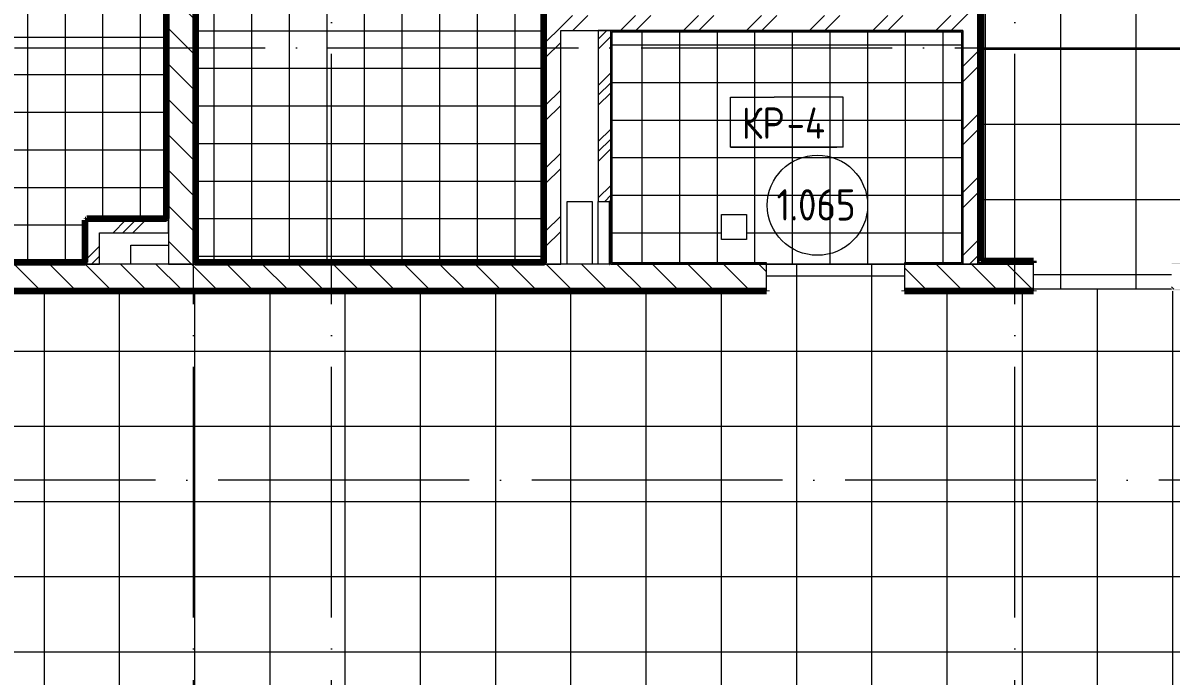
# Model space of a CAD drawing. Header units: millimetres. Extents: x -4370 to 196781, y -4577 to 61202.
# Drawn here: x 122789 to 131946, y 45961 to 51175 of the extents above; entities that cross this region are included whole.
import ezdxf

# ---------------------------------------------------------------- set-up
doc = ezdxf.new("R2010")
doc.units = ezdxf.units.MM
doc.linetypes.add('ADSK_Линия сетки', pattern=[2500, 2000, -250, 0, -250])
for name, color, linetype, lineweight in [('A-AREA-____-IDEN', 2, 'Continuous', 20), ('A-FLOR-____-IDEN', 11, 'Continuous', 20), ('A-FLOR-____-OTLN', 192, 'Continuous', 9), ('A-FLOR-____-PATT', 8, 'Continuous', 9), ('A-GENM-____-MCUT', 13, 'Continuous', 9), ('A-GENM-____-OTLN', 13, 'Continuous', 9), ('A-WALL-____-MCUT', 113, 'Continuous', 9), ('A-WALL-____-PATT', 111, 'Continuous', 9), ('I-WALL-____-OTLN', 2, 'Continuous', 9), ('S-GRID-____-OTLN', 1, 'Continuous', 9)]:
    doc.layers.add(name, color=color, linetype=linetype, lineweight=lineweight)
doc.styles.add('GOST Common_1', font='GOST_Common.ttf', dxfattribs={"width": 0.9, "height": 250})
pattern_1 = [(45, (0, 0), (-251.4472, 251.4472), []), (45, (0, 381), (-251.4472, 251.4472), [])]
pattern_2 = [(135, (0, 0), (-141.42136, -141.42136), [])]
pattern_3 = [(45, (0, 0), (-224.5064, 224.5064), []), (45, (79.38, 0), (0, 449.0128), []), (45, (-79.38, 0), (0, 449.0128), [])]

# ---------------------------------------------------------------- blocks, each defined once
blk = doc.blocks.new('ASML_АР_Отделка Люка - ВО Отделка люков_Грунтовка 0_Шпатлевка 0_Окраска 0_0-42722003-О_АИ_ПП_0_000_Целиком')
at = {"layer": 'A-GENM-____-MCUT', "color": 130, "lineweight": 25}
for p, q in [((250, 3), (-250, 3)), ((-250, 3), (-250, 0)), ((250, 0), (250, 3)), ((-250, 0), (250, 0))]:
    blk.add_line(p, q, dxfattribs=at)
blk = doc.blocks.new('0083_СОШ675_АР_R22_rvt-1-О_АИ_ПП_0_000_Целиком')
at = {"layer": 'A-WALL-____-PATT', "lineweight": 5}
h = blk.add_hatch(dxfattribs=at)
h.set_pattern_fill('FP_7', color=10, style=0, pattern_type=2)
h.set_pattern_definition(pattern_1)
h.paths.add_polyline_path([(127078.4, 49250), (127078.4, 58375), (126958.4, 58375), (126958.4, 49250)])
h = blk.add_hatch(dxfattribs=at)
h.set_pattern_fill('FP_7', color=10, style=0, pattern_type=2)
h.set_pattern_definition(pattern_1)
h.paths.add_polyline_path([(130285, 49250), (130405, 49250), (130405, 52200), (130285, 52200), (130285, 50179.7)])
h.paths.add_polyline_path([(130405, 53300), (130405, 55430), (130285, 55430), (130285, 53300)])
h = blk.add_hatch(dxfattribs=at)
h.set_pattern_fill('FP_4', color=10, style=0, pattern_type=2)
h.set_pattern_definition(pattern_2)
h.paths.add_polyline_path([(124150, 49250), (124150, 51475), (123950, 51475), (123950, 49250)])
h = blk.add_hatch(dxfattribs=at)
h.set_pattern_fill('FP_7', color=10, style=0, pattern_type=2)
h.set_pattern_definition(pattern_1)
h.paths.add_polyline_path([(129911, 51115), (130285, 51115), (130285, 51235), (127078.4, 51235), (127078.4, 51115), (128669.1, 51115)])
h = blk.add_hatch(dxfattribs=at)
h.set_pattern_fill('FP_8', color=10, style=0, pattern_type=2)
h.set_pattern_definition(pattern_3)
h.paths.add_polyline_path([(127471.4, 49750), (127478.4, 49750), (127478.4, 51115), (127378.4, 51115), (127378.4, 49750), (127468.4, 49750)])
h = blk.add_hatch(dxfattribs=at)
h.set_pattern_fill('FP_8', color=10, style=0, pattern_type=2)
h.set_pattern_definition(pattern_3)
h.paths.add_polyline_path([(123400, 49250), (123400, 49600), (123300, 49600), (123300, 49250)])
h = blk.add_hatch(dxfattribs=at)
h.set_pattern_fill('FP_8', color=10, style=0, pattern_type=2)
h.set_pattern_definition(pattern_3)
h.paths.add_polyline_path([(123400, 49500), (123950, 49500), (123950, 49600), (123400, 49600)])
h = blk.add_hatch(dxfattribs=at)
h.set_pattern_fill('FP_4', color=10, style=0, pattern_type=2)
h.set_pattern_definition(pattern_2)
h.paths.add_polyline_path([(136120.5, 49050), (136500, 49050), (136500, 49250), (134325, 49250), (134325, 49050)])
h.paths.add_polyline_path([(133225, 49050), (133225, 49250), (131950, 49250), (131950, 49050)])
h.paths.add_polyline_path([(129911, 49050), (130850, 49050), (130850, 49250), (129820, 49250), (129820, 49050)])
h.paths.add_polyline_path([(128669.1, 49050), (128720, 49050), (128720, 49250), (115125, 49250), (115125, 49050), (127427.2, 49050)])
at = {"layer": 'A-FLOR-____-OTLN', "color": 90}
for p, q in [((127129.9, 49250), (127129.9, 49750)), ((127129.9, 49750), (127329.9, 49750)), ((127329.9, 49750), (127329.9, 49250)), ((123650, 49250), (123650, 49400)), ((123650, 49400), (123950, 49400))]:
    blk.add_line(p, q, dxfattribs=at)
at = {"layer": 'A-WALL-____-MCUT', "color": 50, "lineweight": 13}
for p, q in [((126958.4, 58375), (126958.4, 49250)), ((130405, 49250), (130405, 52200)), ((123950, 51475), (123950, 49250)), ((124150, 49250), (124150, 51475)), ((127078.4, 51115), (130285, 51115)), ((127078.4, 49250), (127078.4, 51115)), ((127478.4, 51115), (127378.4, 51115)), ((127378.4, 51115), (127378.4, 49750)), ((127478.4, 49750), (127478.4, 51115)), ((130285, 51115), (130285, 49250)), ((127378.4, 49750), (127468.4, 49750)), ((127471.4, 49750), (127478.4, 49750)), ((123400, 49600), (123300, 49600)), ((123300, 49600), (123300, 49250)), ((123950, 49600), (123400, 49600)), ((123950, 49500), (123950, 49600)), ((123400, 49500), (123950, 49500)), ((123400, 49250), (123400, 49500)), ((127468.4, 49250), (118600, 49250)), ((123300, 49250), (123400, 49250)), ((123950, 49250), (124150, 49250)), ((126958.4, 49250), (127078.4, 49250)), ((128720, 49250), (127471.4, 49250)), ((128720, 49050), (128720, 49250)), ((130850, 49250), (129820, 49250)), ((129820, 49250), (129820, 49050)), ((130285, 49250), (130405, 49250)), ((130850, 49050), (130850, 49250)), ((115325, 49050), (128720, 49050)), ((129820, 49050), (130850, 49050))]:
    blk.add_line(p, q, dxfattribs=at)
at = {"layer": 'I-WALL-____-OTLN', "color": 90}
blk.add_line((127378.4, 49250), (127378.4, 49750), dxfattribs=at)
at = {"layer": 'A-GENM-____-OTLN', "color": 90, "lineweight": 9, "rotation": 270}
blk.add_blockref('ASML_АР_Отделка Люка - ВО Отделка люков_Грунтовка 0_Шпатлевка 0_Окраска 0_0-42722003-О_АИ_ПП_0_000_Целиком', (127468.4, 49500), dxfattribs=at)
blk = doc.blocks.new('ADSK_Марка_Перекрытие - Типоразмер_ADSK_Марка-158127-О_АИ_ПП_0_000_Целиком')
at = {"layer": 'A-FLOR-____-IDEN'}
for p, q in [((-4.5, 4), (-1, 4)), ((-4.5, 0), (-4.5, 4)), ((4.5, 4), (-1, 4)), ((4.5, 0), (4.5, 4)), ((4.5, 0), (-4.5, 0)), ((-4.5, 0), (4, 0))]:
    blk.add_line(p, q, dxfattribs=at)
blk = doc.blocks.new('ADSK_Марка_Помещение_ОдноЗначение - Номер-159740-О_АИ_ПП_0_000_Целиком')
at = {"layer": 'A-AREA-____-IDEN'}
blk.add_circle((0, 0), 4, dxfattribs=at)

msp = doc.modelspace()

# ---------------------------------------------------------------- hatches: boundary and pattern name
at = {"layer": 'A-FLOR-____-PATT'}
h = msp.add_hatch(dxfattribs=at)
h.set_pattern_fill('FP_150', color=256, style=0, pattern_type=2)
h.set_pattern_definition([(0, (125514.22, 53812.5), (0, 300), []), (90, (125514.22, 53812.5), (-300, 2e-14), [])])
h.paths.add_polyline_path([(126185.328886, 49265.001172), (126943.433, 49265.095722), (126943.433, 58360.000586), (126350, 58360.000586), (126350, 58575), (125150, 58575), (125150, 58360.000586), (124364.978078, 58360.000586), (124364.978078, 56535.000586), (124359.978078, 56535.000586), (124359.978078, 56525.000586), (124349.978078, 56525.000586), (124349.978078, 56520.000586), (124164.999505, 56520.000586), (124164.999505, 51890), (124349.978078, 51890), (124349.978078, 51885), (124359.978078, 51885), (124359.978078, 51875), (124364.978078, 51874.999414), (124364.978078, 51474.999414), (124359.978078, 51474.999414), (124359.978078, 51465), (124349.978078, 51465), (124349.978078, 51460), (124164.999505, 51460), (124164.999505, 49265.001172)])
h = msp.add_hatch(dxfattribs=at)
h.set_pattern_fill('FP_222', color=256, style=0, pattern_type=2)
h.set_pattern_definition([(0, (31466.86, 169765.64), (0, 600), []), (90, (31466.86, 169765.64), (-600, 4e-14), [])])
h.paths.add_polyline_path([(130850, 49050.000586), (131950, 49050.001172), (131950, 49275.001172), (132475, 49275.001172), (132475, 52450.002606), (132700, 52450.002606), (132700, 53550.002606), (132475, 53550.002606), (132475, 53923.926331), (132500, 53923.926331), (132500, 53948.926331), (132700, 53948.926331), (132700, 55023.926331), (132475, 55023.926331), (132475, 55285.000586), (132385, 55285.000586), (132384.782848, 55430), (131285, 55430), (131285, 55285.000586), (130430, 55285.000586), (130430, 53299.999414), (130285, 53299.999414), (130285, 52199.999414), (130430, 52199.999414), (130430, 49275.001172), (130850, 49275.001172), (130850, 49250.000586)])
h = msp.add_hatch(dxfattribs=at)
h.set_pattern_fill('FP_209', color=256, style=0, pattern_type=2)
h.set_pattern_definition([(90, (121027.5, 50462.5), (-300, 2e-14), []), (180, (121027.5, 50462.5), (-4e-14, -300), [])])
h.paths.add_polyline_path([(119974.978078, 49265.001172), (123284.999505, 49265.001172), (123284.999505, 49600.000586), (123289.999505, 49600.001172), (123289.999505, 49610.001172), (123299.999505, 49610.001172), (123299.999505, 49615.001172), (123934.999505, 49615.001172), (123934.999505, 51740.000586), (123749.999505, 51740.000586), (123749.999505, 51755), (122749.999505, 51755), (122749.999505, 51740.000586), (119674.978078, 51740.000586), (119674.978078, 50625.000586), (119959.978078, 50625.000586), (119959.978078, 50620.000586), (119969.978078, 50620.000586), (119969.978078, 50610.000586), (119974.978078, 50609.211112), (119974.978078, 50400.000586), (119959.978078, 50400.000586), (119959.978078, 49400.000586), (119974.978078, 49400.000586)])
h = msp.add_hatch(dxfattribs=at)
h.set_pattern_fill('FP_214', color=256, style=0, pattern_type=2)
h.set_pattern_definition([(270, (128927.5, 50100), (300, 2e-14), []), (0, (128927.5, 50100), (0, 300), [])])
h.paths.add_polyline_path([(129819.973332, 49250.000586), (129820, 49250.000586), (129820, 49260.001172), (130275, 49260.001172), (130275, 51105), (127488.433, 51105), (127488.433, 49260.001172), (128720, 49260.001172), (128720, 49250.001172)])
h.paths.add_polyline_path([(130285, 49250.000586), (130284.994817, 49250.001172), (130275, 49250.000586)])
h.paths.add_polyline_path([(128560.433, 49445.000586), (128360.433, 49445.000586), (128360.433, 49645.000586), (128560.433, 49645.000586)])
h = msp.add_hatch(dxfattribs=at)
h.set_pattern_fill('FP_139', color=256, style=0, pattern_type=2)
h.set_pattern_definition([(90, (122360, 37155), (-600, 4e-14), []), (180, (122360, 37155), (-7e-14, -600), [])])
h.paths.add_polyline_path([(123701.532826, 24349.999414), (136485, 24350.000586), (136485, 24850.000586), (136500, 24850.000586), (136500, 24859.999414), (136700, 24859.999414), (136700, 27059.999414), (136500, 27059.999414), (136500, 27050.000586), (136485, 27050.99042), (136485, 28110.000586), (136299.978078, 28110.000586), (136299.978078, 28125), (135049.978078, 28125), (135049.978078, 28110.000586), (132950, 28110.000586), (132950, 28125), (130960, 28125), (130960, 28110.000586), (125085, 28110.000586), (125085, 27805.000984), (125080, 27804.349189), (125080, 27795.00157), (125070, 27795.00157), (125070, 27790.00157), (124330, 27790.00157), (124330, 27795.00157), (124320, 27795.000984), (124320, 27805.000984), (124315, 27805.85356), (124315, 28110.00157), (124049.978078, 28110.00157), (124049.978078, 28115.00157), (124039.978078, 28115.00157), (124039.978078, 28125.000984), (120145.5, 28125.000984), (120145.5, 28115.00157), (118690, 28115.00157), (118690, 34860.000586), (118320, 34860.000586), (118320, 34865.000586), (118310, 34865.000586), (118310, 34875), (118300, 34875), (118300, 36475), (118310, 36475.000586), (118310, 36485.000586), (118320, 36485.000586), (118320, 36490.000586), (118690, 36490.000586), (118690, 43524.999414), (118700, 43524.999414), (118699.978078, 44624.999414), (118690, 44624.999414), (118690.939069, 45335), (120047.499009, 45335), (120047.499009, 45325), (124030, 45324.999414), (124030, 45334.968424), (124045, 45334.96901), (124045, 45339.96901), (130949.978078, 45339.96901), (130949.978078, 45324.999414), (132949.978078, 45324.999414), (132949.978078, 45339.96901), (136485, 45340.004013), (136485, 45809.999414), (136699.978078, 45809.999414), (136699.978078, 48009.999414), (136485, 48009.999414), (136485, 48583.136009), (136480, 48583.136009), (136480, 49030.001172), (136059.997172, 49030.001172), (136059.997172, 49035.001172), (134324.978078, 49035.001172), (134324.978078, 49050.000586), (133224.978078, 49050.000586), (133224.978078, 49035.001172), (131950, 49035.001172), (131950, 49050.000586), (130850, 49050.000586), (130850, 49035.001172), (129820, 49035.001172), (129819.973332, 49250.000586), (128720, 49250.000586), (128720, 49035.001172), (115339.978078, 49035.001172), (115339.978078, 47039.5), (115125, 47039.5), (115125, 45939.5), (115339.978078, 45939.5), (115339.978078, 45525), (115334.978078, 45524.408705), (115334.978078, 45515), (115324.978078, 45515), (115324.978078, 45510), (114265.000586, 45510), (114265.000586, 45324.999414), (114260.000586, 45324.999414), (114260.000586, 45315.000586), (114250.000586, 45315.000586), (114249.978078, 45310.000586), (113849.978078, 45310.000586), (113849.978078, 43335.193215), (115335, 43335.193215), (115334.01456, 39765.02363), (113849.978078, 39765.02363), (113850.899223, 35984.940919), (114259.978078, 35984.940919), (114259.978078, 35565), (114060.000586, 35565), (114060.000586, 32734.968424), (114259.978078, 32734.968424), (114259.978078, 32315), (114060.000586, 32315), (114060.000586, 28535), (114259.978664, 28534.382301), (114259.978664, 28115), (114060.000586, 28115), (114060.000586, 24375), (114585, 24375), (114585, 24350), (116575, 24349.999414), (116575, 24375), (118699.978078, 24375), (118699.978078, 24435.000398), (118799.978078, 24435.000398), (118799.978078, 24375), (121200, 24375), (121200, 24360), (121215, 24360), (121215, 24350), (121217.736766, 24349.999414)])
h.paths.add_polyline_path([(118700, 28035.000398), (118699.978078, 28035.000398), (118700, 28105.000984), (118799.978078, 28105.000984), (118799.978078, 28035.000398), (118705, 28035.000398)])
h.paths.add_polyline_path([(113373.815688, 35984.940919), (113799.978078, 35984.940919), (113798.859805, 39765.02363), (112925.000848, 39765.02363), (112924.950825, 39975.023044), (111824.978078, 39975.023044), (111824.978078, 39765.02363), (111475, 39765.02363), (111474.992967, 39975.023044), (110375, 39975.023044), (110375, 39780.02363), (110425, 39780.02363), (110425, 39765.02363), (109080.000848, 39765.02363), (109080.000848, 39494.940333), (108870.000848, 39494.940333), (108870.000848, 36794.940333), (109130.000848, 36794.940333), (109130.000848, 36804.940919), (110600.000586, 36804.940919), (110600.000586, 35984.940919), (113341.034602, 35984.940919)])
h.paths.add_polyline_path([(113766.348585, 43335.193215), (113799.978078, 43335.193215), (113799.978078, 45310.000586), (113400.000586, 45310.000586), (113399.978078, 45315.000586), (113390.000586, 45315.000586), (113390.000586, 45325.000586), (113385.000586, 45324.999414), (113385.000586, 45510.000586), (112075, 45509.810247), (112075, 45245.037726), (112065, 45245.037726), (112065, 43545.037726), (112075, 43545.037726), (112075, 43335.193215), (112524.450555, 43335.193215)])
at = {"layer": 'A-WALL-____-PATT'}
for points in [[(126948.433, 49260.001172), (126958.433, 49260.001172), (126958.433, 58375.000586), (126948.433, 58375.000586), (126948.433, 50179.661351)], [(123949.999505, 49600.001172), (123949.999505, 51755.000586), (123939.999505, 51755.000586), (123939.999505, 49600.001172)], [(124149.999505, 49250.001172), (124159.999505, 49250.001172), (124159.999505, 51475), (124149.999505, 51475), (124149.999505, 50179.661351)], [(128669.124946, 51105), (130275, 51105), (130275, 51115), (127478.433, 51115), (127478.433, 51105), (127488.433, 51105)], [(127488.433, 49250.001172), (127488.433, 51105), (127478.433, 51105), (127478.433, 49250.001172)], [(130275, 49260.001172), (130285, 49260.001172), (130285, 51115), (130275, 51115), (130275, 50179.661351)], [(123299.999505, 49260.001172), (123299.999505, 49610.001172), (123289.999505, 49610.001172), (123289.999505, 49260.001172)], [(123299.999505, 49600.001172), (123939.999505, 49600.001172), (123939.999505, 49610.001172), (123299.999505, 49610.001172)], [(119969.978078, 49250.001172), (123299.999505, 49250.001172), (123299.999505, 49260.001172), (119969.978078, 49260.001172)], [(126958.433, 49250.001172), (126958.433, 49260.001172), (124159.999505, 49260.001172), (124159.999505, 49250.001172), (126185.328886, 49250.001172)]]:
    msp.add_hatch(color=7, dxfattribs=at).paths.add_polyline_path(points)
h = msp.add_hatch(color=7, dxfattribs=at)
h.paths.add_polyline_path([(130405, 49250.001172), (130415, 49250.001172), (130415, 52199.999414), (130405, 52199.999414), (130405, 50179.661351)])
h.paths.add_polyline_path([(130415, 53299.999414), (130415, 55310.000586), (130405, 55310.000586), (130405, 53299.999414)])
h = msp.add_hatch(color=7, dxfattribs=at)
h.paths.add_polyline_path([(127488.433, 49250.001172), (128720, 49250.001172), (128720, 49260.001172), (127488.433, 49260.001172)])
h.paths.add_polyline_path([(129820, 49250.001172), (130285, 49250.001172), (130285, 49260.001172), (129820, 49260.001172)])
h = msp.add_hatch(color=7, dxfattribs=at)
h.paths.add_polyline_path([(132490, 49250.001172), (132490, 49260.001172), (131950, 49260.001172), (131950, 49250.001172)])
h.paths.add_polyline_path([(130415, 49250.001172), (130850, 49250.001172), (130850, 49260.001172), (130415, 49260.001172)])
h = msp.add_hatch(color=7, dxfattribs=at)
h.paths.add_polyline_path([(133015, 49040.001172), (133015, 49050.001172), (131950, 49050.001172), (131950, 49040.001172)])
h.paths.add_polyline_path([(130850, 49040.001172), (130850, 49050.001172), (129820, 49050.001172), (129820, 49040.001172), (129911.022977, 49040.001172)])
h.paths.add_polyline_path([(128669.124946, 49040.001172), (128720, 49040.001172), (128720, 49050.001172), (115334.978078, 49050.001172), (115334.978078, 49040.001172), (127427.226916, 49040.001172)])

# ---------------------------------------------------------------- linework, layer by layer
at = {"layer": 'A-FLOR-____-OTLN'}
for p, q in [((128360.433, 49445.000586), (128360.433, 49645.000586)), ((128360.433, 49645.000586), (128560.433, 49645.000586)), ((128560.433, 49645.000586), (128560.433, 49445.000586)), ((128560.433, 49445.000586), (128360.433, 49445.000586)), ((129820, 49250.000586), (128720, 49250.000586)), ((128720, 49250.000586), (129820, 49250.000586)), ((131950, 49050.000586), (130850, 49050.000586))]:
    msp.add_line(p, q, dxfattribs=at)
at = {"layer": 'A-WALL-____-MCUT', "color": 7}
for p, q in [((126948.433, 58365.000586), (126948.433, 49260.001172)), ((126958.433, 49250.001172), (126958.433, 58375.000586)), ((130405, 52199.999414), (130405, 49250.001172)), ((130415, 49260.001172), (130415, 52199.999414)), ((123939.999505, 51745.000586), (123939.999505, 49610.001172)), ((123949.999505, 49600.001172), (123949.999505, 51755.000586)), ((124149.999505, 51475), (124149.999505, 49250.001172)), ((124159.999505, 49260.001172), (124159.999505, 51465)), ((130285, 51115), (127478.433, 51115)), ((127478.433, 51115), (127478.433, 49250.001172)), ((127488.433, 51105), (130275, 51105)), ((127488.433, 49260.001172), (127488.433, 51105)), ((130275, 51105), (130275, 49260.001172)), ((130285, 49250.001172), (130285, 51115)), ((123289.999505, 49610.001172), (123289.999505, 49260.001172)), ((123939.999505, 49610.001172), (123289.999505, 49610.001172)), ((123299.999505, 49250.001172), (123299.999505, 49600.001172)), ((123299.999505, 49600.001172), (123949.999505, 49600.001172)), ((119959.978078, 49250.001172), (123299.999505, 49250.001172)), ((123289.999505, 49260.001172), (119969.978078, 49260.001172)), ((124149.999505, 49250.001172), (126958.433, 49250.001172)), ((126948.433, 49260.001172), (124159.999505, 49260.001172)), ((127478.433, 49250.001172), (128720, 49250.001172)), ((128720, 49260.001172), (127488.433, 49260.001172)), ((128720, 49250.001172), (128720, 49260.001172)), ((130275, 49260.001172), (129820, 49260.001172)), ((129820, 49260.001172), (129820, 49250.001172)), ((129820, 49250.001172), (130285, 49250.001172)), ((130405, 49250.001172), (130850, 49250.001172)), ((130850, 49260.001172), (130415, 49260.001172)), ((130850, 49250.001172), (130850, 49260.001172)), ((128720, 49050.001172), (115324.978078, 49050.001172)), ((115334.978078, 49040.001172), (128720, 49040.001172)), ((128720, 49040.001172), (128720, 49050.001172)), ((130850, 49050.001172), (129820, 49050.001172)), ((129820, 49050.001172), (129820, 49040.001172)), ((129820, 49040.001172), (130850, 49040.001172)), ((130850, 49040.001172), (130850, 49050.001172))]:
    msp.add_line(p, q, dxfattribs=at)
at = {"layer": 'I-WALL-____-OTLN', "color": 94, "lineweight": 90}
for p, q in [((126943.433, 49259.983241), (126943.433, 58365.000586)), ((123934.999505, 49615.001172), (123934.999505, 51740.000586)), ((124164.999505, 51465), (124164.999505, 49260.001172)), ((123284.999505, 49265.001172), (123284.999505, 49600.001172)), ((123289.999505, 49600.001172), (123284.999505, 49600.001172)), ((123299.999505, 49615.001172), (123934.999505, 49615.001172)), ((123299.999505, 49615.001172), (123299.999505, 49610.001172)), ((119974.978078, 49265.001172), (123284.999505, 49265.001172)), ((124159.976931, 49265.001172), (126948.433, 49265.001172))]:
    msp.add_line(p, q, dxfattribs=at)
at = {"layer": 'I-WALL-____-OTLN', "color": 20, "lineweight": 90}
for p, q in [((130430, 52199.999414), (130430, 49275.001172)), ((130430, 49275.001172), (130850, 49275.001172)), ((130850, 49260.001172), (130850, 49275.001172)), ((128720, 49035.001172), (115339.978078, 49035.001172)), ((128720, 49035.001172), (128720, 49040.001172)), ((129820, 49040.001172), (129820, 49035.001172)), ((130850, 49035.001172), (129820, 49035.001172)), ((130850, 49035.001172), (130850, 49040.001172))]:
    msp.add_line(p, q, dxfattribs=at)
at = {"layer": 'S-GRID-____-OTLN', "linetype": 'ADSK_Линия сетки'}
for p, q in [((124150.000505, -3572.657751), (124150.000505, 61202.00513)), ((125250.001, -3572.657751), (125250.001, 61202.00513)), ((130700.001, -3572.657751), (130700.001, 61202.00513)), ((-2283.763124, 50975.000586), (155078.554077, 50975.000586)), ((156348.554077, 47525.060253), (99320, 47525.060253))]:
    msp.add_line(p, q, dxfattribs=at)

# ---------------------------------------------------------------- block references
at = {"lineweight": 5}
msp.add_blockref('0083_СОШ675_АР_R22_rvt-1-О_АИ_ПП_0_000_Целиком', (0, 0), dxfattribs=at)
at = {"layer": 'A-AREA-____-IDEN', "xscale": 99.99999999999993, "yscale": 99.99999999999993, "zscale": 99.99999999999993}
msp.add_blockref('ADSK_Марка_Помещение_ОдноЗначение - Номер-159740-О_АИ_ПП_0_000_Целиком', (129126.141497, 49719.968032), dxfattribs=at)
at = {"layer": 'A-FLOR-____-IDEN', "xscale": 99.99999999999993, "yscale": 99.99999999999993, "zscale": 99.99999999999993}
msp.add_blockref('ADSK_Марка_Перекрытие - Типоразмер_ADSK_Марка-158127-О_АИ_ПП_0_000_Целиком', (128881.7165, 50182.5), dxfattribs=at)

# ---------------------------------------------------------------- texts
at = {"layer": 'A-AREA-____-IDEN', "lineweight": 9, "insert": (128800.784239, 49847.693103), "char_height": 250, "width": 800.8858125, "attachment_point": 1, "style": 'GOST Common_1'}
msp.add_mtext('1.065', dxfattribs=at)
at = {"layer": 'A-FLOR-____-IDEN', "lineweight": 9, "char_height": 250, "attachment_point": 1, "style": 'GOST Common_1'}
for s, insert, width in [('КР', (128522.785654, 50500.337574), 432.91125), ('-4', (128879.973154, 50500.337574), 411.2656875)]:
    msp.add_mtext(s, dxfattribs=dict(at, insert=insert, width=width))

doc.saveas('drawing.dxf')
